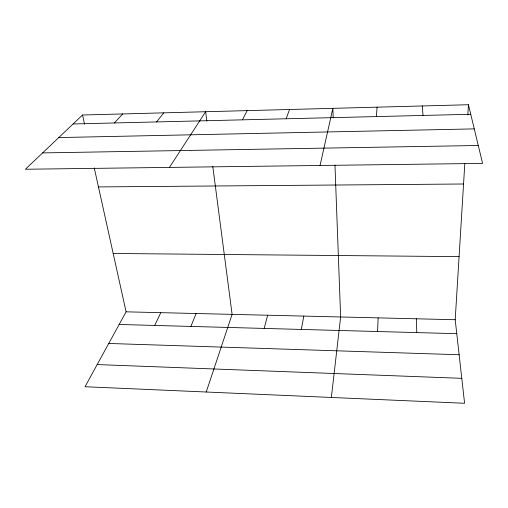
<?xml version="1.0" encoding="UTF-8"?>
<svg xmlns="http://www.w3.org/2000/svg" width="508" height="508" viewBox="0 0 508 508"><rect width="100%" height="100%" fill="white"/><g stroke="black" fill="none" stroke-linecap="round" stroke-linejoin="round"><path stroke-width="0.76" d="M377.577 331.521L378.136 317.875M94.247 167.907L126.092 311.829L85.02 386.728L464.585 403.269L455.2 319.723L464.814 163.595M467.811 114.935L468.44 104.731L82.537 115.005L25.4 169.247L482.6 163.398L468.44 104.731M376.384 116.58L377.076 107.163M331.362 397.466L340.639 316.973L334.975 165.214M301.295 329.438L303.816 316.09M320.059 165.481L332.854 108.337L333.204 117.805M264.185 328.428L267.646 315.22M206.229 392.011L232.105 314.369L212.776 166.37M286.125 118.777L289.56 109.493M190.887 326.428L196.132 313.506M154.699 325.444L160.801 312.661M242.443 119.844L247.161 110.617M169.443 167.405L205.645 111.728L206.864 121.069M156.578 121.933L163.747 112.84M114.389 122.961L122.72 113.932M73.095 123.965L470.745 114.281M58.763 137.573L474.269 128.886M42.615 152.908L478.282 145.498M98.45 186.919L463.556 183.998M113.182 253.479L459.086 256.629M126.092 311.829L455.2 319.723M119.158 324.472L456.768 333.68M108.744 343.465L459.137 354.749M97.174 364.566L461.785 378.327M82.537 115.005L84.582 124.238M422.262 105.956L423.037 115.443M416.312 318.789L416.801 332.588"/></g></svg>
